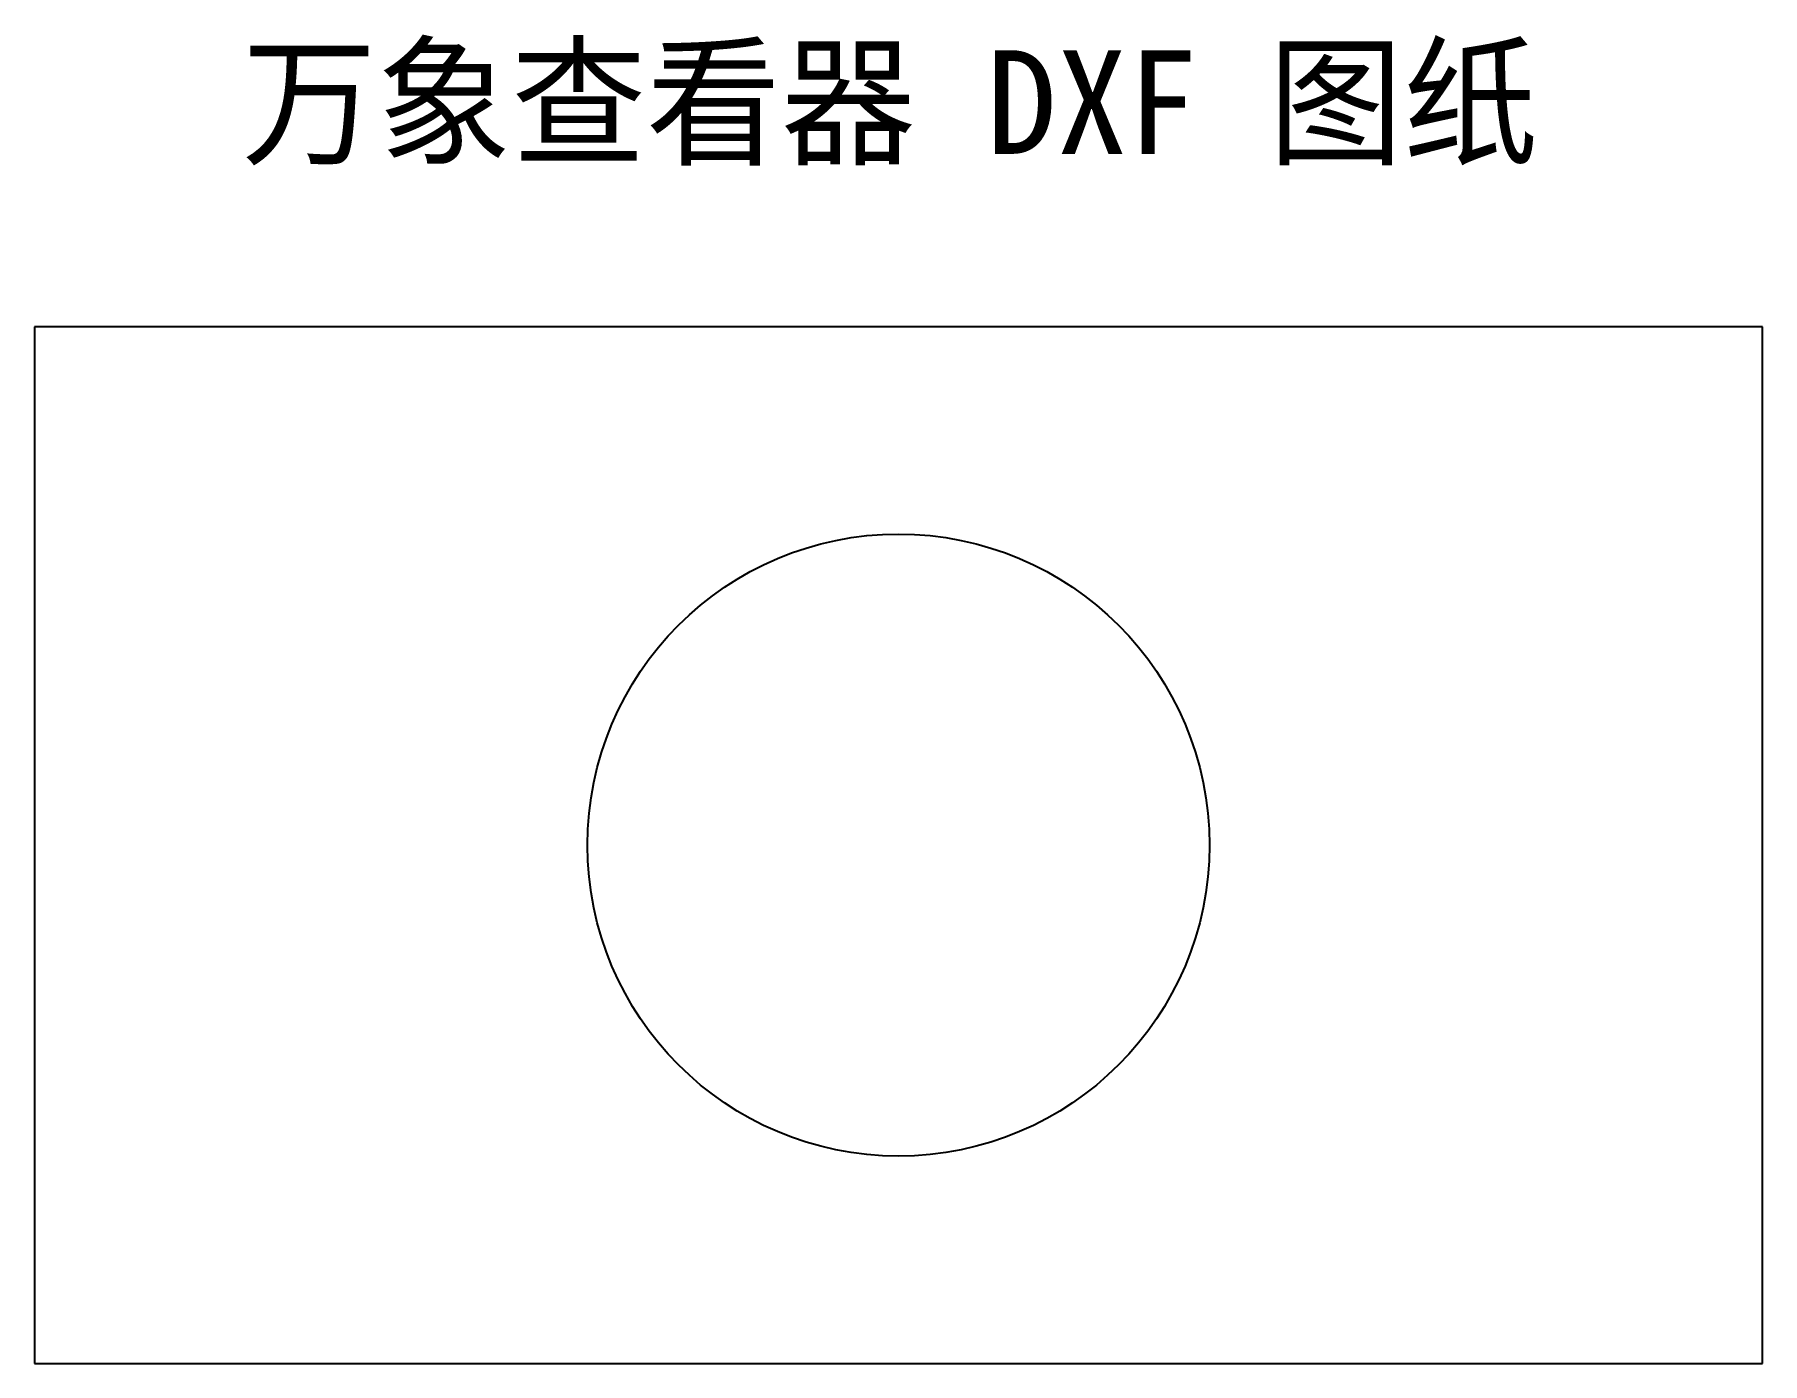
# Model space of a CAD drawing. Header units: metres. Extents: x 0 to 100, y 0 to 77.
import ezdxf

# ---------------------------------------------------------------- set-up
doc = ezdxf.new("R2010")
doc.units = ezdxf.units.M
for name, color, linetype in [('圆', 3, 'Continuous'), ('文字', 5, 'Continuous'), ('轮廓', 7, 'Continuous')]:
    doc.layers.add(name, color=color, linetype=linetype)

msp = doc.modelspace()

# ---------------------------------------------------------------- linework, layer by layer
at = {"layer": '圆'}
msp.add_circle((50, 30), 18, dxfattribs=at)
at = {"layer": '轮廓'}
for p, q in [((100, 60), (0, 60)), ((0, 60), (0, 0)), ((100, 0), (100, 60)), ((0, 0), (100, 0))]:
    msp.add_line(p, q, dxfattribs=at)

# ---------------------------------------------------------------- texts
at = {"layer": '文字'}
msp.add_text('万象查看器 DXF 图纸', height=6, dxfattribs=at).set_placement((12, 70))

doc.saveas('drawing.dxf')
